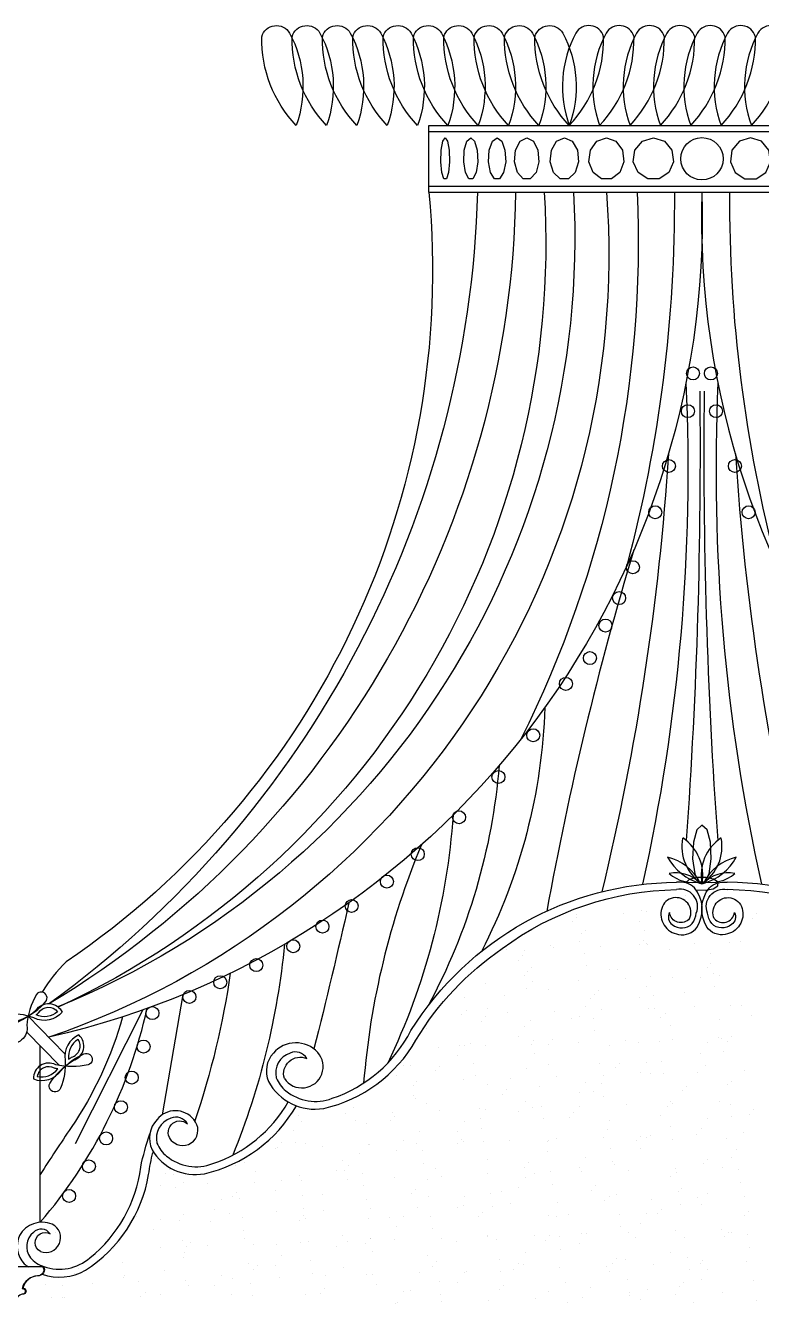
# Model space of a CAD drawing. Header units: inches. Extents: x 4.1 to 46.6, y 13.1 to 37.9.
# Drawn here: x 15.107 to 16.32, y 33.577 to 35.683 of the extents above; entities that cross this region are included whole.
import ezdxf

# ---------------------------------------------------------------- set-up
doc = ezdxf.new("R2010")
doc.units = ezdxf.units.IN
doc.header["$MEASUREMENT"] = 0
for name, color, linetype in [('02', 2, 'Continuous'), ('1', 1, 'Continuous'), ('4', 4, 'Continuous')]:
    doc.layers.add(name, color=color, linetype=linetype)

msp = doc.modelspace()

# ---------------------------------------------------------------- linework, layer by layer
at = {"layer": '02'}
for p, q in [((15.7718, 35.5183), (16.6718, 35.5183)), ((15.7718, 35.4083), (15.7718, 35.5183)), ((15.7718, 35.5083), (16.6718, 35.5083)), ((15.7718, 35.4183), (16.6718, 35.4183)), ((15.7718, 35.4083), (16.6718, 35.4083)), ((15.1114, 34.0507), (15.1724, 33.9884)), ((15.1092, 34.0243), (15.1634, 33.969)), ((15.1317, 33.7106), (15.1317, 34.0014)), ((15.1837, 33.9769), (15.1844, 33.9762)), ((15.1683, 33.964), (15.1687, 33.9637))]:
    msp.add_line(p, q, dxfattribs=at)
for points in [[(15.5533, 35.5183, -0.195852), (15.4966, 35.6645, -0.660486), (15.5425, 35.6706, -0.212036), (15.5533, 35.5183, -1.35423)], [(15.6033, 35.5183, -0.195852), (15.5466, 35.6645, -0.660486), (15.5925, 35.6706, -0.212036), (15.6033, 35.5183, -1.35423)], [(15.6533, 35.5183, -0.195852), (15.5966, 35.6645, -0.660486), (15.6425, 35.6706, -0.212036), (15.6533, 35.5183, -1.35423)], [(15.7033, 35.5183, -0.195852), (15.6466, 35.6645, -0.660486), (15.6925, 35.6706, -0.212036), (15.7033, 35.5183, -1.35423)], [(15.7533, 35.5183, -0.195852), (15.6966, 35.6645, -0.660486), (15.7425, 35.6706, -0.212036), (15.7533, 35.5183, -1.35423)], [(15.8033, 35.5183, -0.195852), (15.7466, 35.6645, -0.660486), (15.7925, 35.6706, -0.212036), (15.8033, 35.5183, -1.35423)], [(15.8533, 35.5183, -0.195852), (15.7966, 35.6645, -0.660486), (15.8425, 35.6706, -0.212036), (15.8533, 35.5183, -1.35423)], [(15.9033, 35.5183, -0.195852), (15.8466, 35.6645, -0.660486), (15.8925, 35.6706, -0.212036), (15.9033, 35.5183, -1.35423)], [(15.9533, 35.5183, -0.195852), (15.8966, 35.6645, -0.660486), (15.9425, 35.6706, -0.212036), (15.9533, 35.5183, -1.35423)], [(16.0033, 35.5183, -0.195852), (15.9466, 35.6645, -0.660486), (15.9925, 35.6706, -0.212036), (16.0033, 35.5183, -1.35423)], [(16.0033, 35.5183, 0.195852), (16.0599, 35.6645, 0.660486), (16.014, 35.6706, 0.212036), (16.0033, 35.5183, 1.35423)], [(16.0533, 35.5183, 0.195852), (16.1099, 35.6645, 0.660486), (16.064, 35.6706, 0.212036), (16.0533, 35.5183, 1.35423)], [(16.1033, 35.5183, 0.195852), (16.1599, 35.6645, 0.660486), (16.114, 35.6706, 0.212036), (16.1033, 35.5183, 1.35423)], [(16.1533, 35.5183, 0.195852), (16.2099, 35.6645, 0.660486), (16.164, 35.6706, 0.212036), (16.1533, 35.5183, 1.35423)], [(16.2033, 35.5183, 0.195852), (16.2599, 35.6645, 0.660486), (16.214, 35.6706, 0.212036), (16.2033, 35.5183, 1.35423)], [(16.2533, 35.5183, 0.195852), (16.3099, 35.6645, 0.660486), (16.264, 35.6706, 0.212036), (16.2533, 35.5183, 1.35423)], [(16.3033, 35.5183, 0.195852), (16.3599, 35.6645, 0.660486), (16.314, 35.6706, 0.212036), (16.3033, 35.5183, 1.35423)], [(15.7718, 35.4083, -0.273826), (15.1743, 34.1398, 0.062437), (15.1347, 34.09)], [(16.0645, 35.4083, -0.341356), (15.1458, 34.0155)], [(16.2218, 35.4083, -0.358213), (15.1458, 34.0155, 10.893868)], [(15.8521, 35.4083, -0.232278), (15.1471, 34.071)], [(15.9148, 35.4083, -0.258697), (15.1471, 34.071)], [(16.0103, 35.4083, -0.319414), (15.1608, 34.0656, -10.348894)], [(15.9621, 35.4083, -0.307696), (15.1614, 34.0651)], [(16.1152, 35.4083, -0.127331), (15.9235, 34.5067, 0.961199)], [(16.1764, 35.4083, -0.066312), (16.0983, 34.7933, 8.566908)], [(16.2218, 35.4083, 0.358213), (17.2978, 34.0155, -10.893868)], [(16.2673, 35.4083, 0.066312), (16.3453, 34.7933, -8.566908)], [(16.1954, 35.0939, -0.06591), (16.1239, 34.2676)], [(16.2482, 35.0939, 0.06591), (16.3197, 34.2676)], [(16.2181, 35.0801, -0.020825), (16.1958, 34.3397)], [(16.2255, 35.0801, 0.020825), (16.2478, 34.3397)], [(16.1666, 34.9772, -0.043193), (16.0569, 34.2554)], [(16.277, 34.9772, 0.043193), (16.3867, 34.2554)], [(16.1095, 34.8186, 0.028056), (15.9662, 34.2235)], [(15.9629, 34.5591, -0.111607), (15.8585, 34.1571, 1.550599)], [(15.8877, 34.4632, -0.103043), (15.7708, 34.0675, -2.264145)], [(15.8118, 34.3818, -0.095044), (15.7041, 33.9729, -1.628059)], [(15.7596, 34.3327, 0.078616), (15.6644, 33.94)], [(15.6401, 34.2373, -0.005696), (15.5826, 33.9962, -2.132746)], [(15.534, 34.1689, -0.072864), (15.4488, 33.8213, -0.620789)], [(15.4447, 34.1212, -0.046736), (15.3862, 33.8778, 0.177263)], [(15.0762, 34.0068, -0.340722), (15.1029, 34.0461, 0.113309), (15.1405, 34.074, 1.036459), (15.1252, 34.0861, 0.106203), (15.1095, 34.0349, -0.578488), (15.0762, 34.0068)], [(15.1679, 34.0568, -0.340722), (15.1213, 34.0474, 0.113309), (15.0749, 34.0538, 1.036459), (15.0774, 34.0345, 0.106203), (15.1244, 34.06, -0.578488), (15.1679, 34.0568)], [(15.1317, 33.7106, 0.124128), (15.3076, 34.0631, -3.532247)], [(15.2674, 34.0492, -0.080184), (15.1826, 33.8669, 0.006608), (15.1317, 33.7895, -3.029625)], [(15.1953, 34.0195, 0.340722), (15.1726, 33.9778, -0.113309), (15.165, 33.9316, -1.036459), (15.1473, 33.9396, -0.106203), (15.1856, 33.977, 0.578488), (15.1953, 34.0195)], [(15.1205, 33.9468, 0.340722), (15.1659, 33.9606, -0.113309), (15.2037, 33.9882, -1.036459), (15.2107, 33.97, -0.106203), (15.1572, 33.9702, 0.578488), (15.1205, 33.9468)], [(15.136, 33.6369, -0.58482), (15.1273, 33.6221, 0.335486), (15.1017, 33.6014, -1.112047), (15.1017, 33.5919, 0.407866), (15.0902, 33.5769)]]:
    msp.add_lwpolyline(points, format="xyb", dxfattribs=at)
at = {"layer": '02', "extrusion": (0, 0, -1)}
for points in [[(-15.7987, 35.4977), (-15.8027, 35.4923), (-15.8054, 35.4776), (-15.8059, 35.4584), (-15.8042, 35.4408), (-15.8008, 35.4303), (-15.7967, 35.4303), (-15.7932, 35.4408), (-15.7915, 35.4584), (-15.7921, 35.4776), (-15.7948, 35.4923)], [(-15.8408, 35.4977), (-15.8472, 35.4923), (-15.8515, 35.4776), (-15.8524, 35.4584), (-15.8497, 35.4408), (-15.8441, 35.4303), (-15.8376, 35.4303), (-15.832, 35.4408), (-15.8293, 35.4584), (-15.8302, 35.4776), (-15.8345, 35.4923)], [(-15.8843, 35.4977), (-15.8921, 35.4923), (-15.8973, 35.4776), (-15.8985, 35.4584), (-15.8951, 35.4408), (-15.8883, 35.4303), (-15.8803, 35.4303), (-15.8735, 35.4408), (-15.8702, 35.4584), (-15.8713, 35.4776), (-15.8766, 35.4923)], [(-15.9332, 35.4977), (-15.9442, 35.4923), (-15.9517, 35.4776), (-15.9533, 35.4584), (-15.9486, 35.4408), (-15.9389, 35.4303), (-15.9275, 35.4303), (-15.9179, 35.4408), (-15.9131, 35.4584), (-15.9147, 35.4776), (-15.9222, 35.4923)], [(-15.9952, 35.4977), (-16.008, 35.4923), (-16.0167, 35.4776), (-16.0186, 35.4584), (-16.013, 35.4408), (-16.0018, 35.4303), (-15.9885, 35.4303), (-15.9773, 35.4408), (-15.9718, 35.4584), (-15.9737, 35.4776), (-15.9824, 35.4923)], [(-16.0644, 35.4977), (-16.0801, 35.4923), (-16.0908, 35.4776), (-16.0931, 35.4584), (-16.0863, 35.4408), (-16.0726, 35.4303), (-16.0562, 35.4303), (-16.0424, 35.4408), (-16.0356, 35.4584), (-16.038, 35.4776), (-16.0487, 35.4923)], [(-16.1418, 35.4977), (-16.16, 35.4923), (-16.1723, 35.4776), (-16.175, 35.4584), (-16.1672, 35.4408), (-16.1513, 35.4303), (-16.1324, 35.4303), (-16.1165, 35.4408), (-16.1086, 35.4584), (-16.1113, 35.4776), (-16.1237, 35.4923)]]:
    msp.add_lwpolyline(points, close=True, dxfattribs=at)
at = {"layer": '02'}
msp.add_lwpolyline([(16.3018, 35.4977), (16.2836, 35.4923), (16.2713, 35.4776), (16.2686, 35.4584), (16.2764, 35.4408), (16.2923, 35.4303), (16.3112, 35.4303), (16.3272, 35.4408), (16.335, 35.4584), (16.3323, 35.4776), (16.3199, 35.4923)], close=True, dxfattribs=at)
for points in [[(15.3667, 34.086), (15.3325, 33.8878)], [(15.3005, 34.0605), (15.1892, 33.8398)]]:
    msp.add_lwpolyline(points, dxfattribs=at)
for points in [[(15.1603, 34.0576, -0.297782), (15.1247, 34.0525, 0.010471), (15.129, 34.056, -0.521326)], [(15.1939, 34.012, 0.297782), (15.1784, 33.9795, -0.010471), (15.1831, 33.9826, 0.521326)], [(15.1267, 33.9511, 0.297782), (15.1605, 33.9634, -0.010471), (15.155, 33.9646, 0.521326)]]:
    msp.add_lwpolyline(points, format="xyb", close=True, dxfattribs=at)
for centre, radius in [((16.2218, 35.4633), 0.0349), ((16.2071, 35.1096), 0.0107), ((16.2365, 35.1096), 0.0107), ((16.1986, 35.0474), 0.0107), ((16.245, 35.0474), 0.0107), ((16.1675, 34.957), 0.0107), ((16.2761, 34.957), 0.0107), ((16.1449, 34.8807), 0.0107), ((16.2987, 34.8807), 0.0107), ((16.1081, 34.7902), 0.0107), ((16.0854, 34.7393), 0.0107), ((16.0628, 34.6941), 0.0107), ((16.0373, 34.6404), 0.0107), ((15.9977, 34.598), 0.0107), ((15.9439, 34.5132), 0.0107), ((15.8866, 34.4445), 0.0107), ((15.8216, 34.3781), 0.0107), ((15.7536, 34.3173), 0.0107), ((15.7027, 34.2721), 0.0107), ((15.6447, 34.2319), 0.0107), ((15.5966, 34.198), 0.0107), ((15.5485, 34.1655), 0.0107), ((15.4876, 34.1344), 0.0107), ((15.4282, 34.1062), 0.0107), ((15.3773, 34.0821), 0.0107), ((15.3164, 34.0553), 0.0107), ((15.3019, 34.0002), 0.0107), ((15.2823, 33.9491), 0.0107), ((15.2646, 33.9003), 0.0107), ((15.2402, 33.8488), 0.0107), ((15.2118, 33.8028), 0.0107), ((15.1792, 33.754), 0.0107)]:
    msp.add_circle(centre, radius, dxfattribs=at)
at = {"layer": '1'}
for p, q in [((16.1942, 34.2497), (16.1942, 34.2497)), ((16.1229, 34.2238), (16.1229, 34.2238)), ((16.1302, 34.2233), (16.1302, 34.2233)), ((16.0089, 34.2059), (16.0089, 34.2059)), ((16.0152, 34.2172), (16.0152, 34.2172)), ((16.0156, 34.2133), (16.0156, 34.2133)), ((16.0922, 34.2198), (16.0922, 34.2198)), ((16.1194, 34.2064), (16.1194, 34.2064)), ((16.3045, 34.2114), (16.3045, 34.2114)), ((16.3112, 34.2188), (16.3112, 34.2188)), ((16.0242, 34.187), (16.0242, 34.187)), ((16.03, 34.191), (16.03, 34.191)), ((16.1272, 34.1913), (16.1272, 34.1913)), ((15.9006, 34.1606), (15.9006, 34.1606)), ((15.9724, 34.1661), (15.9724, 34.1661)), ((15.9777, 34.1632), (15.9777, 34.1632)), ((16.0193, 34.1741), (16.0193, 34.1741)), ((16.0547, 34.1657), (16.0547, 34.1657)), ((16.1191, 34.1677), (16.1191, 34.1677)), ((16.1259, 34.1751), (16.1259, 34.1751)), ((16.1299, 34.1705), (16.1299, 34.1705)), ((16.1318, 34.1682), (16.1318, 34.1682)), ((16.2089, 34.1707), (16.2089, 34.1707)), ((16.268, 34.1716), (16.268, 34.1716)), ((16.286, 34.1732), (16.286, 34.1732)), ((15.9191, 34.1418), (15.9191, 34.1418)), ((15.9255, 34.1501), (15.9255, 34.1501)), ((15.9298, 34.1587), (15.9298, 34.1587)), ((16.0285, 34.1544), (16.0285, 34.1544)), ((16.1691, 34.1594), (16.1691, 34.1594)), ((16.2358, 34.153), (16.2358, 34.153)), ((15.9337, 34.124), (15.9337, 34.124)), ((15.9405, 34.1313), (15.9405, 34.1313)), ((16.0312, 34.1336), (16.0312, 34.1336)), ((16.0689, 34.1271), (16.0689, 34.1271)), ((16.0826, 34.1279), (16.0826, 34.1279)), ((16.2306, 34.131), (16.2306, 34.131)), ((16.2361, 34.1368), (16.2361, 34.1368)), ((16.2401, 34.1205), (16.2401, 34.1205)), ((15.8649, 34.1042), (15.8649, 34.1042)), ((15.9298, 34.1176), (15.9298, 34.1176)), ((15.9325, 34.0967), (15.9325, 34.0967)), ((15.942, 34.1067), (15.942, 34.1067)), ((16.0191, 34.1092), (16.0191, 34.1092)), ((16.0961, 34.1117), (16.0961, 34.1117)), ((16.1304, 34.0987), (16.1304, 34.0987)), ((16.1371, 34.1162), (16.1371, 34.1162)), ((16.1732, 34.1143), (16.1732, 34.1143)), ((16.2198, 34.1141), (16.2198, 34.1141)), ((16.2428, 34.0997), (16.2428, 34.0997)), ((16.2503, 34.1168), (16.2503, 34.1168)), ((15.8311, 34.0807), (15.8311, 34.0807)), ((15.8973, 34.0841), (15.8973, 34.0841)), ((15.9688, 34.0948), (15.9688, 34.0948)), ((16.0384, 34.0793), (16.0384, 34.0793)), ((16.044, 34.0857), (16.044, 34.0857)), ((16.0507, 34.0931), (16.0507, 34.0931)), ((16.1197, 34.0818), (16.1197, 34.0818)), ((16.1414, 34.0836), (16.1414, 34.0836)), ((16.1928, 34.0896), (16.1928, 34.0896)), ((15.8338, 34.0599), (15.8338, 34.0599)), ((15.8686, 34.0625), (15.8686, 34.0625)), ((15.9019, 34.0559), (15.9019, 34.0559)), ((15.979, 34.0585), (15.979, 34.0585)), ((16.0302, 34.0664), (16.0302, 34.0664)), ((16.0561, 34.061), (16.0561, 34.061)), ((16.1331, 34.0635), (16.1331, 34.0635)), ((16.1441, 34.0628), (16.1441, 34.0628)), ((16.161, 34.0548), (16.161, 34.0548)), ((16.2102, 34.066), (16.2102, 34.066)), ((16.2695, 34.0672), (16.2695, 34.0672)), ((16.2873, 34.0685), (16.2873, 34.0685)), ((15.8249, 34.0534), (15.8249, 34.0534)), ((15.8586, 34.042), (15.8586, 34.042)), ((15.8654, 34.0493), (15.8654, 34.0493)), ((15.9301, 34.0341), (15.9301, 34.0341)), ((15.9397, 34.0424), (15.9397, 34.0424)), ((16.0075, 34.0459), (16.0075, 34.0459)), ((16.0195, 34.0495), (16.0195, 34.0495)), ((16.0427, 34.0468), (16.0427, 34.0468)), ((16.1542, 34.0474), (16.1542, 34.0474)), ((16.1693, 34.0349), (16.1693, 34.0349)), ((16.25, 34.0454), (16.25, 34.0454)), ((16.3031, 34.0513), (16.3031, 34.0513)), ((15.7684, 34.0302), (15.7684, 34.0302)), ((15.9193, 34.0172), (15.9193, 34.0172)), ((16.0454, 34.0259), (16.0454, 34.0259)), ((16.2498, 34.0144), (16.2498, 34.0144)), ((16.2543, 34.0129), (16.2543, 34.0129)), ((16.2712, 34.0165), (16.2712, 34.0165)), ((15.7874, 33.9993), (15.7874, 33.9993)), ((15.8221, 34.0022), (15.8221, 34.0022)), ((15.8299, 34.0018), (15.8299, 34.0018)), ((15.841, 34.0055), (15.841, 34.0055)), ((15.8644, 34.0018), (15.8644, 34.0018)), ((15.9415, 34.0044), (15.9415, 34.0044)), ((15.944, 34.0099), (15.944, 34.0099)), ((15.9688, 34.0037), (15.9688, 34.0037)), ((15.9756, 34.0111), (15.9756, 34.0111)), ((16.0186, 34.0069), (16.0186, 34.0069)), ((16.0691, 34.0026), (16.0691, 34.0026)), ((16.0956, 34.0094), (16.0956, 34.0094)), ((16.1177, 34.0076), (16.1177, 34.0076)), ((16.1513, 34.0085), (16.1513, 34.0085)), ((16.1727, 34.0119), (16.1727, 34.0119)), ((16.2308, 34.0065), (16.2308, 34.0065)), ((16.257, 33.992), (16.257, 33.992)), ((16.2644, 34.0092), (16.2644, 34.0092)), ((15.8192, 33.9849), (15.8192, 33.9849)), ((15.8452, 33.973), (15.8452, 33.973)), ((15.9467, 33.9891), (15.9467, 33.9891)), ((16.0526, 33.9716), (16.0526, 33.9716)), ((16.0858, 33.9728), (16.0858, 33.9728)), ((16.1306, 33.9741), (16.1306, 33.9741)), ((16.1556, 33.976), (16.1556, 33.976)), ((16.22, 33.9896), (16.22, 33.9896)), ((15.719, 33.9526), (15.719, 33.9526)), ((15.7297, 33.9695), (15.7297, 33.9695)), ((15.7423, 33.9686), (15.7423, 33.9686)), ((15.7835, 33.96), (15.7835, 33.96)), ((15.7902, 33.9674), (15.7902, 33.9674)), ((15.848, 33.9522), (15.848, 33.9522)), ((15.9324, 33.9639), (15.9324, 33.9639)), ((15.969, 33.9703), (15.969, 33.9703)), ((15.9829, 33.9504), (15.9829, 33.9504)), ((16.06, 33.9529), (16.06, 33.9529)), ((16.0791, 33.9654), (16.0791, 33.9654)), ((16.1199, 33.9573), (16.1199, 33.9573)), ((16.137, 33.9555), (16.137, 33.9555)), ((16.1583, 33.9552), (16.1583, 33.9552)), ((16.2141, 33.958), (16.2141, 33.958)), ((16.228, 33.9694), (16.228, 33.9694)), ((16.2912, 33.9605), (16.2912, 33.9605)), ((15.7465, 33.9361), (15.7465, 33.9361)), ((15.7517, 33.9429), (15.7517, 33.9429)), ((15.8287, 33.9454), (15.8287, 33.9454)), ((15.8688, 33.938), (15.8688, 33.938)), ((15.9005, 33.9291), (15.9005, 33.9291)), ((15.9058, 33.9479), (15.9058, 33.9479)), ((15.9539, 33.9347), (15.9539, 33.9347)), ((16.0305, 33.9418), (16.0305, 33.9418)), ((16.0568, 33.9391), (16.0568, 33.9391)), ((16.1961, 33.9346), (16.1961, 33.9346)), ((16.2642, 33.9377), (16.2642, 33.9377)), ((16.2697, 33.9426), (16.2697, 33.9426)), ((15.747, 33.9202), (15.747, 33.9202)), ((15.7493, 33.9153), (15.7493, 33.9153)), ((15.8937, 33.9217), (15.8937, 33.9217)), ((15.9303, 33.9095), (15.9303, 33.9095)), ((16.0197, 33.925), (16.0197, 33.925)), ((16.0426, 33.9256), (16.0426, 33.9256)), ((16.0596, 33.9183), (16.0596, 33.9183)), ((16.1695, 33.9103), (16.1695, 33.9103)), ((16.1741, 33.9072), (16.1741, 33.9072)), ((16.1893, 33.9272), (16.1893, 33.9272)), ((16.2511, 33.9097), (16.2511, 33.9097)), ((15.5575, 33.8871), (15.5575, 33.8871)), ((15.6345, 33.8896), (15.6345, 33.8896)), ((15.6478, 33.8992), (15.6478, 33.8992)), ((15.7116, 33.8921), (15.7116, 33.8921)), ((15.7687, 33.9057), (15.7687, 33.9057)), ((15.7887, 33.8946), (15.7887, 33.8946)), ((15.8551, 33.8979), (15.8551, 33.8979)), ((15.8658, 33.8971), (15.8658, 33.8971)), ((15.9195, 33.8927), (15.9195, 33.8927)), ((15.9428, 33.8997), (15.9428, 33.8997)), ((15.9581, 33.9022), (15.9581, 33.9022)), ((16.0107, 33.8908), (16.0107, 33.8908)), ((16.0199, 33.9022), (16.0199, 33.9022)), ((16.097, 33.9047), (16.097, 33.9047)), ((16.1528, 33.8874), (16.1528, 33.8874)), ((16.1655, 33.9008), (16.1655, 33.9008)), ((16.2684, 33.9052), (16.2684, 33.9052)), ((16.2995, 33.8889), (16.2995, 33.8889)), ((16.3063, 33.8963), (16.3063, 33.8963)), ((15.5616, 33.8764), (15.5616, 33.8764)), ((15.6506, 33.8784), (15.6506, 33.8784)), ((15.6685, 33.8733), (15.6685, 33.8733)), ((15.7084, 33.878), (15.7084, 33.878)), ((15.7151, 33.8854), (15.7151, 33.8854)), ((15.8301, 33.8772), (15.8301, 33.8772)), ((15.8572, 33.8819), (15.8572, 33.8819)), ((15.8594, 33.8653), (15.8594, 33.8653)), ((15.9609, 33.8814), (15.9609, 33.8814)), ((16.004, 33.8835), (16.004, 33.8835)), ((16.0694, 33.878), (16.0694, 33.878)), ((16.1697, 33.8683), (16.1697, 33.8683)), ((16.231, 33.8819), (16.231, 33.8819)), ((16.2712, 33.8844), (16.2712, 33.8844)), ((15.5491, 33.8624), (15.5491, 33.8624)), ((15.73, 33.8449), (15.73, 33.8449)), ((15.7564, 33.861), (15.7564, 33.861)), ((15.8194, 33.8604), (15.8194, 33.8604)), ((15.8254, 33.8471), (15.8254, 33.8471)), ((15.8622, 33.8445), (15.8622, 33.8445)), ((15.9053, 33.8456), (15.9053, 33.8456)), ((15.9692, 33.8457), (15.9692, 33.8457)), ((15.9824, 33.8481), (15.9824, 33.8481)), ((16.0595, 33.8506), (16.0595, 33.8506)), ((16.0667, 33.8639), (16.0667, 33.8639)), ((16.1142, 33.8452), (16.1142, 33.8452)), ((16.1209, 33.8526), (16.1209, 33.8526)), ((16.1309, 33.8496), (16.1309, 33.8496)), ((16.1365, 33.8531), (16.1365, 33.8531)), ((16.1725, 33.8475), (16.1725, 33.8475)), ((16.2136, 33.8557), (16.2136, 33.8557)), ((16.2203, 33.865), (16.2203, 33.865)), ((16.2631, 33.8491), (16.2631, 33.8491)), ((16.2907, 33.8582), (16.2907, 33.8582)), ((15.3183, 33.8234), (15.3183, 33.8234)), ((15.52, 33.833), (15.52, 33.833)), ((15.523, 33.8343), (15.523, 33.8343)), ((15.5298, 33.8416), (15.5298, 33.8416)), ((15.5519, 33.8415), (15.5519, 33.8415)), ((15.5683, 33.841), (15.5683, 33.841)), ((15.597, 33.8355), (15.597, 33.8355)), ((15.6577, 33.8241), (15.6577, 33.8241)), ((15.6719, 33.8382), (15.6719, 33.8382)), ((15.6741, 33.838), (15.6741, 33.838)), ((15.7192, 33.8281), (15.7192, 33.8281)), ((15.7512, 33.8405), (15.7512, 33.8405)), ((15.7607, 33.8285), (15.7607, 33.8285)), ((15.8186, 33.8397), (15.8186, 33.8397)), ((15.8283, 33.8431), (15.8283, 33.8431)), ((15.9675, 33.8436), (15.9675, 33.8436)), ((15.968, 33.8271), (15.968, 33.8271)), ((16.071, 33.8314), (16.071, 33.8314)), ((16.1201, 33.8327), (16.1201, 33.8327)), ((16.2783, 33.83), (16.2783, 33.83)), ((15.4531, 33.8047), (15.4531, 33.8047)), ((15.4682, 33.8087), (15.4682, 33.8087)), ((15.6298, 33.8126), (15.6298, 33.8126)), ((15.64, 33.8034), (15.64, 33.8034)), ((15.7635, 33.8076), (15.7635, 33.8076)), ((15.869, 33.8134), (15.869, 33.8134)), ((15.9356, 33.8088), (15.9356, 33.8088)), ((16.0307, 33.8173), (16.0307, 33.8173)), ((16.0738, 33.8106), (16.0738, 33.8106)), ((16.0777, 33.8054), (16.0777, 33.8054)), ((16.2244, 33.8069), (16.2244, 33.8069)), ((16.2312, 33.8143), (16.2312, 33.8143)), ((16.2699, 33.818), (16.2699, 33.818)), ((15.3376, 33.7905), (15.3376, 33.7905)), ((15.3444, 33.7979), (15.3444, 33.7979)), ((15.3517, 33.7886), (15.3517, 33.7886)), ((15.4865, 33.7945), (15.4865, 33.7945)), ((15.559, 33.7872), (15.559, 33.7872)), ((15.6191, 33.7958), (15.6191, 33.7958)), ((15.6332, 33.796), (15.6332, 33.796)), ((15.6384, 33.7815), (15.6384, 33.7815)), ((15.662, 33.7916), (15.662, 33.7916)), ((15.7155, 33.7841), (15.7155, 33.7841)), ((15.7689, 33.7811), (15.7689, 33.7811)), ((15.7821, 33.7999), (15.7821, 33.7999)), ((15.7926, 33.7866), (15.7926, 33.7866)), ((15.8693, 33.7902), (15.8693, 33.7902)), ((15.9288, 33.8015), (15.9288, 33.8015)), ((15.9305, 33.785), (15.9305, 33.785)), ((15.9467, 33.7916), (15.9467, 33.7916)), ((15.9723, 33.7945), (15.9723, 33.7945)), ((16.0199, 33.8004), (16.0199, 33.8004)), ((16.0238, 33.7941), (16.0238, 33.7941)), ((16.1009, 33.7967), (16.1009, 33.7967)), ((16.1698, 33.7857), (16.1698, 33.7857)), ((16.1779, 33.7992), (16.1779, 33.7992)), ((16.1796, 33.7932), (16.1796, 33.7932)), ((16.255, 33.8017), (16.255, 33.8017)), ((16.2826, 33.7975), (16.2826, 33.7975)), ((15.3301, 33.7715), (15.3301, 33.7715)), ((15.3544, 33.7678), (15.3544, 33.7678)), ((15.368, 33.7764), (15.368, 33.7764)), ((15.4072, 33.774), (15.4072, 33.774)), ((15.4843, 33.7765), (15.4843, 33.7765)), ((15.5189, 33.7634), (15.5189, 33.7634)), ((15.5296, 33.7803), (15.5296, 33.7803)), ((15.5614, 33.779), (15.5614, 33.779)), ((15.6647, 33.7708), (15.6647, 33.7708)), ((15.7502, 33.7651), (15.7502, 33.7651)), ((15.8923, 33.7617), (15.8923, 33.7617)), ((15.9198, 33.7681), (15.9198, 33.7681)), ((15.9751, 33.7737), (15.9751, 33.7737)), ((16.0391, 33.7632), (16.0391, 33.7632)), ((16.0458, 33.7706), (16.0458, 33.7706)), ((16.1839, 33.7606), (16.1839, 33.7606)), ((16.1879, 33.7671), (16.1879, 33.7671)), ((16.2854, 33.7767), (16.2854, 33.7767)), ((15.3012, 33.7507), (15.3012, 33.7507)), ((15.4295, 33.748), (15.4295, 33.748)), ((15.4479, 33.7523), (15.4479, 33.7523)), ((15.4546, 33.7597), (15.4546, 33.7597)), ((15.4603, 33.7503), (15.4603, 33.7503)), ((15.5633, 33.7547), (15.5633, 33.7547)), ((15.5968, 33.7562), (15.5968, 33.7562)), ((15.6687, 33.7488), (15.6687, 33.7488)), ((15.7435, 33.7578), (15.7435, 33.7578)), ((15.7706, 33.7533), (15.7706, 33.7533)), ((15.8304, 33.7527), (15.8304, 33.7527)), ((15.8736, 33.7577), (15.8736, 33.7577)), ((15.9067, 33.7409), (15.9067, 33.7409)), ((15.9837, 33.7434), (15.9837, 33.7434)), ((16.0608, 33.7459), (16.0608, 33.7459)), ((16.0696, 33.7534), (16.0696, 33.7534)), ((16.0809, 33.7563), (16.0809, 33.7563)), ((16.1379, 33.7484), (16.1379, 33.7484)), ((16.1866, 33.7398), (16.1866, 33.7398)), ((16.215, 33.751), (16.215, 33.751)), ((16.2205, 33.7405), (16.2205, 33.7405)), ((16.2312, 33.7573), (16.2312, 33.7573)), ((16.292, 33.7535), (16.292, 33.7535)), ((15.2901, 33.7207), (15.2901, 33.7207)), ((15.3672, 33.7232), (15.3672, 33.7232)), ((15.4187, 33.7311), (15.4187, 33.7311)), ((15.4442, 33.7258), (15.4442, 33.7258)), ((15.4646, 33.7178), (15.4646, 33.7178)), ((15.5213, 33.7283), (15.5213, 33.7283)), ((15.5649, 33.7214), (15.5649, 33.7214)), ((15.566, 33.7339), (15.566, 33.7339)), ((15.5984, 33.7308), (15.5984, 33.7308)), ((15.6754, 33.7333), (15.6754, 33.7333)), ((15.707, 33.7179), (15.707, 33.7179)), ((15.7302, 33.7204), (15.7302, 33.7204)), ((15.7525, 33.7358), (15.7525, 33.7358)), ((15.7749, 33.7208), (15.7749, 33.7208)), ((15.8196, 33.7358), (15.8196, 33.7358)), ((15.8296, 33.7384), (15.8296, 33.7384)), ((15.8537, 33.7195), (15.8537, 33.7195)), ((15.8605, 33.7269), (15.8605, 33.7269)), ((15.8763, 33.7368), (15.8763, 33.7368)), ((15.9694, 33.7211), (15.9694, 33.7211)), ((15.9822, 33.7194), (15.9822, 33.7194)), ((16.0026, 33.7234), (16.0026, 33.7234)), ((16.0852, 33.7238), (16.0852, 33.7238)), ((16.1311, 33.725), (16.1311, 33.725)), ((16.1493, 33.725), (16.1493, 33.725)), ((16.156, 33.7323), (16.156, 33.7323)), ((16.2925, 33.7224), (16.2925, 33.7224)), ((16.2982, 33.7289), (16.2982, 33.7289)), ((15.2693, 33.7159), (15.2693, 33.7159)), ((15.3186, 33.6988), (15.3186, 33.6988)), ((15.3293, 33.7157), (15.3293, 33.7157)), ((15.3616, 33.7135), (15.3616, 33.7135)), ((15.4114, 33.7125), (15.4114, 33.7125)), ((15.4673, 33.697), (15.4673, 33.697)), ((15.5581, 33.714), (15.5581, 33.714)), ((15.5686, 33.7165), (15.5686, 33.7165)), ((15.6719, 33.7164), (15.6719, 33.7164)), ((15.7194, 33.7035), (15.7194, 33.7035)), ((15.7776, 33.7), (15.7776, 33.7)), ((16.0879, 33.7029), (16.0879, 33.7029)), ((16.1203, 33.7081), (16.1203, 33.7081)), ((16.1775, 33.6969), (16.1775, 33.6969)), ((16.2545, 33.6994), (16.2545, 33.6994)), ((15.157, 33.694), (15.157, 33.694)), ((15.2629, 33.6766), (15.2629, 33.6766)), ((15.3659, 33.6809), (15.3659, 33.6809)), ((15.3795, 33.6777), (15.3795, 33.6777)), ((15.4684, 33.6842), (15.4684, 33.6842)), ((15.5609, 33.6767), (15.5609, 33.6767)), ((15.5732, 33.6795), (15.5732, 33.6795)), ((15.63, 33.6881), (15.63, 33.6881)), ((15.6379, 33.6792), (15.6379, 33.6792)), ((15.6683, 33.6758), (15.6683, 33.6758)), ((15.6751, 33.6831), (15.6751, 33.6831)), ((15.6762, 33.6839), (15.6762, 33.6839)), ((15.715, 33.6817), (15.715, 33.6817)), ((15.7921, 33.6843), (15.7921, 33.6843)), ((15.8172, 33.6797), (15.8172, 33.6797)), ((15.8692, 33.6868), (15.8692, 33.6868)), ((15.8693, 33.6888), (15.8693, 33.6888)), ((15.8835, 33.6825), (15.8835, 33.6825)), ((15.9462, 33.6893), (15.9462, 33.6893)), ((15.9639, 33.6812), (15.9639, 33.6812)), ((15.9707, 33.6886), (15.9707, 33.6886)), ((15.9865, 33.6869), (15.9865, 33.6869)), ((16.0202, 33.6758), (16.0202, 33.6758)), ((16.0233, 33.6918), (16.0233, 33.6918)), ((16.0309, 33.6927), (16.0309, 33.6927)), ((16.1004, 33.6943), (16.1004, 33.6943)), ((16.1128, 33.6851), (16.1128, 33.6851)), ((16.1938, 33.6855), (16.1938, 33.6855)), ((16.2595, 33.6867), (16.2595, 33.6867)), ((16.2663, 33.6941), (16.2663, 33.6941)), ((16.2702, 33.6935), (16.2702, 33.6935)), ((16.2968, 33.6898), (16.2968, 33.6898)), ((15.2526, 33.6666), (15.2526, 33.6666)), ((15.3297, 33.6691), (15.3297, 33.6691)), ((15.3686, 33.6601), (15.3686, 33.6601)), ((15.3728, 33.6703), (15.3728, 33.6703)), ((15.4067, 33.6717), (15.4067, 33.6717)), ((15.4838, 33.6742), (15.4838, 33.6742)), ((15.5216, 33.6742), (15.5216, 33.6742)), ((15.5299, 33.6558), (15.5299, 33.6558)), ((15.6193, 33.6712), (15.6193, 33.6712)), ((15.6789, 33.6631), (15.6789, 33.6631)), ((15.7691, 33.6565), (15.7691, 33.6565)), ((15.9307, 33.6604), (15.9307, 33.6604)), ((15.9892, 33.6661), (15.9892, 33.6661)), ((16.17, 33.6612), (16.17, 33.6612)), ((16.2995, 33.669), (16.2995, 33.669)), ((15.1941, 33.6339), (15.1941, 33.6339)), ((15.2672, 33.6441), (15.2672, 33.6441)), ((15.3682, 33.6519), (15.3682, 33.6519)), ((15.4745, 33.6427), (15.4745, 33.6427)), ((15.4897, 33.6394), (15.4897, 33.6394)), ((15.5191, 33.6389), (15.5191, 33.6389)), ((15.5775, 33.647), (15.5775, 33.647)), ((15.6319, 33.636), (15.6319, 33.636)), ((15.7786, 33.6375), (15.7786, 33.6375)), ((15.7848, 33.6456), (15.7848, 33.6456)), ((15.8878, 33.65), (15.8878, 33.65)), ((15.92, 33.6435), (15.92, 33.6435)), ((15.9275, 33.6414), (15.9275, 33.6414)), ((15.9876, 33.6354), (15.9876, 33.6354)), ((16.0647, 33.6379), (16.0647, 33.6379)), ((16.0742, 33.643), (16.0742, 33.643)), ((16.0809, 33.6503), (16.0809, 33.6503)), ((16.0951, 33.6486), (16.0951, 33.6486)), ((16.1418, 33.6404), (16.1418, 33.6404)), ((16.1981, 33.653), (16.1981, 33.653)), ((16.2188, 33.6429), (16.2188, 33.6429)), ((16.223, 33.6469), (16.223, 33.6469)), ((16.2959, 33.6454), (16.2959, 33.6454)), ((15.1874, 33.6266), (15.1874, 33.6266)), ((15.2681, 33.6196), (15.2681, 33.6196)), ((15.2699, 33.6232), (15.2699, 33.6232)), ((15.294, 33.6127), (15.294, 33.6127)), ((15.3363, 33.6305), (15.3363, 33.6305)), ((15.371, 33.6152), (15.371, 33.6152)), ((15.4297, 33.6234), (15.4297, 33.6234)), ((15.4481, 33.6177), (15.4481, 33.6177)), ((15.483, 33.632), (15.483, 33.632)), ((15.5252, 33.6202), (15.5252, 33.6202)), ((15.5802, 33.6262), (15.5802, 33.6262)), ((15.6023, 33.6228), (15.6023, 33.6228)), ((15.6689, 33.6242), (15.6689, 33.6242)), ((15.6793, 33.6253), (15.6793, 33.6253)), ((15.7564, 33.6278), (15.7564, 33.6278)), ((15.7891, 33.6131), (15.7891, 33.6131)), ((15.8306, 33.6281), (15.8306, 33.6281)), ((15.8335, 33.6303), (15.8335, 33.6303)), ((15.8905, 33.6292), (15.8905, 33.6292)), ((15.9106, 33.6328), (15.9106, 33.6328)), ((16.0698, 33.6289), (16.0698, 33.6289)), ((16.0994, 33.6161), (16.0994, 33.6161)), ((16.2008, 33.6321), (16.2008, 33.6321)), ((16.2207, 33.6159), (16.2207, 33.6159)), ((16.2315, 33.6328), (16.2315, 33.6328)), ((16.3067, 33.6147), (16.3067, 33.6147)), ((15.1398, 33.6076), (15.1398, 33.6076)), ((15.1684, 33.6072), (15.1684, 33.6072)), ((15.2169, 33.6102), (15.2169, 33.6102)), ((15.3044, 33.5957), (15.3044, 33.5957)), ((15.3758, 33.6058), (15.3758, 33.6058)), ((15.419, 33.6066), (15.419, 33.6066)), ((15.4465, 33.5922), (15.4465, 33.5922)), ((15.4788, 33.6101), (15.4788, 33.6101)), ((15.5688, 33.5919), (15.5688, 33.5919)), ((15.5932, 33.5938), (15.5932, 33.5938)), ((15.6, 33.6012), (15.6, 33.6012)), ((15.6861, 33.6088), (15.6861, 33.6088)), ((15.7304, 33.5958), (15.7304, 33.5958)), ((15.7421, 33.5977), (15.7421, 33.5977)), ((15.7918, 33.5923), (15.7918, 33.5923)), ((15.8198, 33.6112), (15.8198, 33.6112)), ((15.8888, 33.5992), (15.8888, 33.5992)), ((15.8956, 33.6066), (15.8956, 33.6066)), ((15.9697, 33.5966), (15.9697, 33.5966)), ((15.9964, 33.6117), (15.9964, 33.6117)), ((16.0377, 33.6032), (16.0377, 33.6032)), ((16.1021, 33.5953), (16.1021, 33.5953)), ((16.1313, 33.6004), (16.1313, 33.6004)), ((16.1788, 33.5922), (16.1788, 33.5922)), ((16.1844, 33.6047), (16.1844, 33.6047)), ((16.1912, 33.6121), (16.1912, 33.6121)), ((16.2559, 33.5947), (16.2559, 33.5947)), ((15.1509, 33.5868), (15.1509, 33.5868)), ((15.1679, 33.5873), (15.1679, 33.5873)), ((15.1712, 33.5864), (15.1712, 33.5864)), ((15.2976, 33.5883), (15.2976, 33.5883)), ((15.3295, 33.5911), (15.3295, 33.5911)), ((15.4815, 33.5893), (15.4815, 33.5893)), ((15.7164, 33.577), (15.7164, 33.577)), ((15.7197, 33.5789), (15.7197, 33.5789)), ((15.7934, 33.5796), (15.7934, 33.5796)), ((15.8705, 33.5821), (15.8705, 33.5821)), ((15.9476, 33.5846), (15.9476, 33.5846)), ((16.0007, 33.5792), (16.0007, 33.5792)), ((16.0246, 33.5871), (16.0246, 33.5871)), ((16.1017, 33.5896), (16.1017, 33.5896)), ((16.1206, 33.5836), (16.1206, 33.5836)), ((16.208, 33.5778), (16.208, 33.5778)), ((16.311, 33.5822), (16.311, 33.5822))]:
    msp.add_line(p, q, dxfattribs=at)
at = {"layer": '4'}
msp.add_line((15.1372, 33.6373), (14.5787, 33.6373), dxfattribs=at)
msp.add_lwpolyline([(16.2218, 34.365), (16.2134, 34.3573), (16.2077, 34.3368), (16.2064, 34.3098), (16.2101, 34.2851), (16.2174, 34.2704), (16.2262, 34.2704), (16.2335, 34.2851), (16.2372, 34.3098), (16.2359, 34.3368), (16.2302, 34.3573)], close=True, dxfattribs=at)
for points in [[(15.5363, 33.9273, 0.269527), (15.6126, 33.9149, 0.195868), (15.7424, 34.0267, -0.256692), (16.1801, 34.271)], [(16.2015, 34.2111, 1.071511), (16.1556, 34.228, 0.456454), (16.1833, 34.1851, 0.299325), (16.2138, 34.1972, 0.320802), (16.2096, 34.2617, 0.238619), (16.1801, 34.271)], [(16.2421, 34.2111, -1.071511), (16.288, 34.228, -0.456454), (16.2603, 34.1851, -0.299325), (16.2298, 34.1972, -0.320802), (16.234, 34.2617, -0.238619), (16.2635, 34.271)], [(16.9073, 33.9273, -0.269527), (16.831, 33.9149, -0.195868), (16.7012, 34.0267, 0.256692), (16.2635, 34.271)], [(15.5338, 33.9474, 1.071511), (15.5887, 33.9905, 0.456454), (15.5158, 33.9891, 0.299325), (15.5076, 33.9429, 0.322275), (15.5986, 33.8982, 0.210312), (15.7505, 34.0106, -0.108306), (15.8928, 34.1618, -0.156965), (16.1801, 34.2589)], [(16.2125, 34.2201, 0.605915), (16.1801, 34.2589)], [(16.2311, 34.2201, -0.605915), (16.2635, 34.2589)], [(16.9098, 33.9474, -1.071511), (16.8549, 33.9905, -0.456454), (16.9278, 33.9891, -0.299325), (16.936, 33.9429, -0.322275), (16.845, 33.8982, -0.210312), (16.6932, 34.0106, 0.108306), (16.5508, 34.1618, 0.156965), (16.2635, 34.2589)], [(16.1682, 34.2209, 0.377612), (16.173, 34.2012, 0.38998), (16.2057, 34.2028, 0.130358), (16.2125, 34.2201, 1.560934)], [(16.2015, 34.2111, -0.635266), (16.1682, 34.2209, -0.48421)], [(16.2754, 34.2209, -0.377612), (16.2706, 34.2012, -0.38998), (16.2379, 34.2028, -0.130358), (16.2311, 34.2201, -1.560934)], [(16.2421, 34.2111, 0.635266), (16.2754, 34.2209, 0.48421)], [(15.5708, 33.9805, 0.377612), (15.5432, 33.9895, 0.38998), (15.5205, 33.9486, 0.130358), (15.5363, 33.9273, 1.560934)], [(15.5338, 33.9474, -0.635266), (15.5708, 33.9805, -0.48421)], [(15.3398, 33.8197, 0.269527), (15.416, 33.8073, 0.182567), (15.5403, 33.9089, -0.007725)], [(15.3487, 33.8445, 0.986461), (15.3845, 33.8798, 0.486915), (15.324, 33.8798, 0.318799), (15.3161, 33.8301, 0.318994), (15.402, 33.7907, 0.20968), (15.5536, 33.9026, -0.022203)], [(15.3742, 33.873, 0.377612), (15.3466, 33.882, 0.38998), (15.3239, 33.8411, 0.130358), (15.3398, 33.8197, 1.560934)], [(15.3487, 33.8445, -0.979909), (15.3742, 33.873, -0.48421)], [(15.1377, 33.6375, 0.269527), (15.2135, 33.6521, 0.195868), (15.2971, 33.8017, -0.025921), (15.3121, 33.8563)], [(15.1346, 33.6252, 0.216619), (15.2061, 33.6316, 0.210312), (15.3102, 33.7893, -0.023485), (15.3171, 33.8258, -0.098985)], [(15.1319, 33.6624, 0.95819), (15.1514, 33.7074, 0.381235), (15.0972, 33.6886, 0.299325), (15.1053, 33.6424, 0.025526), (15.1122, 33.6369, 0.210312)], [(15.1481, 33.6916, 0.466741), (15.1203, 33.694, 0.397482), (15.1154, 33.6522, 0.130358), (15.1377, 33.6375, 1.560934)], [(15.1319, 33.6624, -1.003571), (15.1481, 33.6916)], [(15.1372, 33.6373, -0.58482), (15.1285, 33.6226, 0.335486), (15.1029, 33.6019, -1.112047), (15.1029, 33.5923, 0.407866), (15.0914, 33.5773)]]:
    msp.add_lwpolyline(points, format="xyb", dxfattribs=at)
msp.add_lwpolyline([(16.2122, 34.2583), (16.227, 34.2578), (16.2402, 34.2604), (16.2482, 34.2653), (16.2485, 34.2711), (16.2411, 34.2761), (16.2282, 34.2789), (16.2134, 34.2787), (16.201, 34.2755), (16.1947, 34.2703)], dxfattribs=at)
for centre, radius, start, end in [((16.2626, 34.3299), 0.0739, 169.0933, 236.4356), ((16.1493, 34.2824), 0.0739, 349.0933, 56.4356), ((16.2943, 34.2824), 0.0739, 123.5644, 190.9067), ((16.181, 34.3299), 0.0739, 303.5644, 10.9067), ((16.1481, 34.2354), 0.0786, 25.3741, 77.4629), ((16.2446, 34.3563), 0.0908, 209.0811, 253.7559), ((16.2955, 34.2354), 0.0786, 102.5371, 154.6259), ((16.199, 34.3563), 0.0908, 286.2441, 330.9189), ((16.1782, 34.23), 0.0566, 43.6887, 100.6975), ((16.2654, 34.23), 0.0566, 79.3025, 136.3113), ((16.2069, 34.3297), 0.059, 228.3288, 282.8979), ((16.2367, 34.3297), 0.059, 257.1021, 311.6712)]:
    msp.add_arc(centre, radius, start, end, dxfattribs=at)

doc.saveas('drawing.dxf')
